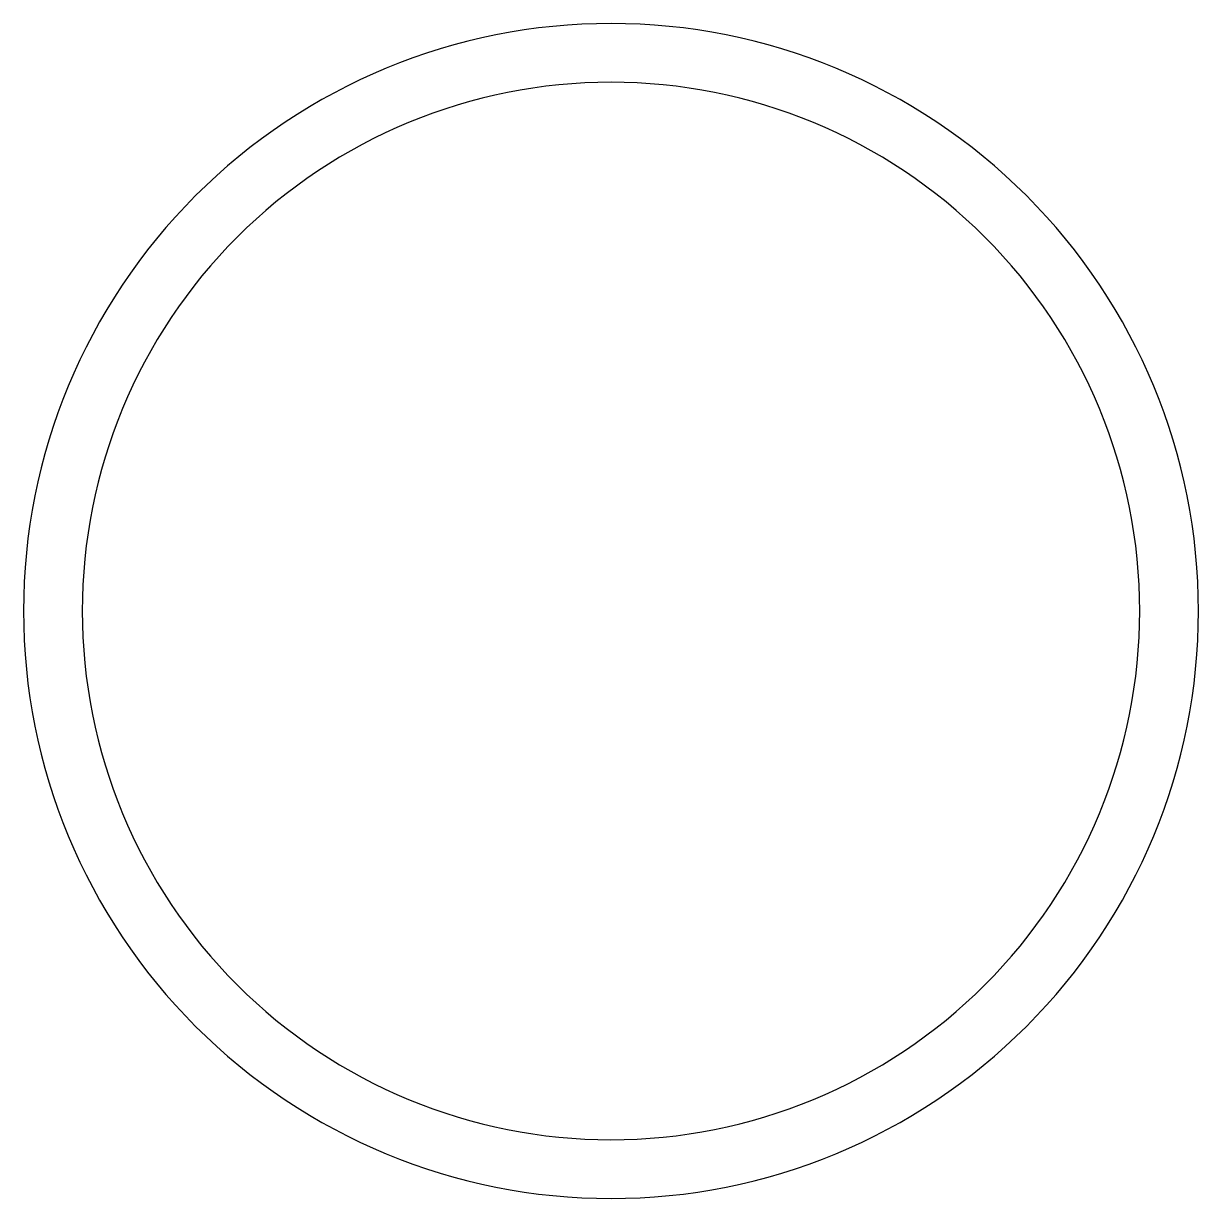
# Model space of a CAD drawing. Extents: x -20 to 20, y -20 to 20.
import ezdxf

# ---------------------------------------------------------------- set-up
doc = ezdxf.new("R2010")
doc.units = 0
doc.layers.add('LAYER_1', color=18, linetype='CONTINUOUS')

msp = doc.modelspace()

# ---------------------------------------------------------------- linework, layer by layer
at = {"layer": 'LAYER_1'}
for points in [[(0, 20, 0.414214), (-20, 0, 0.414214), (0, -20, 0.414214), (20, 0, 0.414214)], [(0, 18, 0.414214), (-18, 0, 0.414214), (0, -18, 0.414214), (18, 0, 0.414214)]]:
    msp.add_lwpolyline(points, format="xyb", close=True, dxfattribs=at)

doc.saveas('drawing.dxf')
